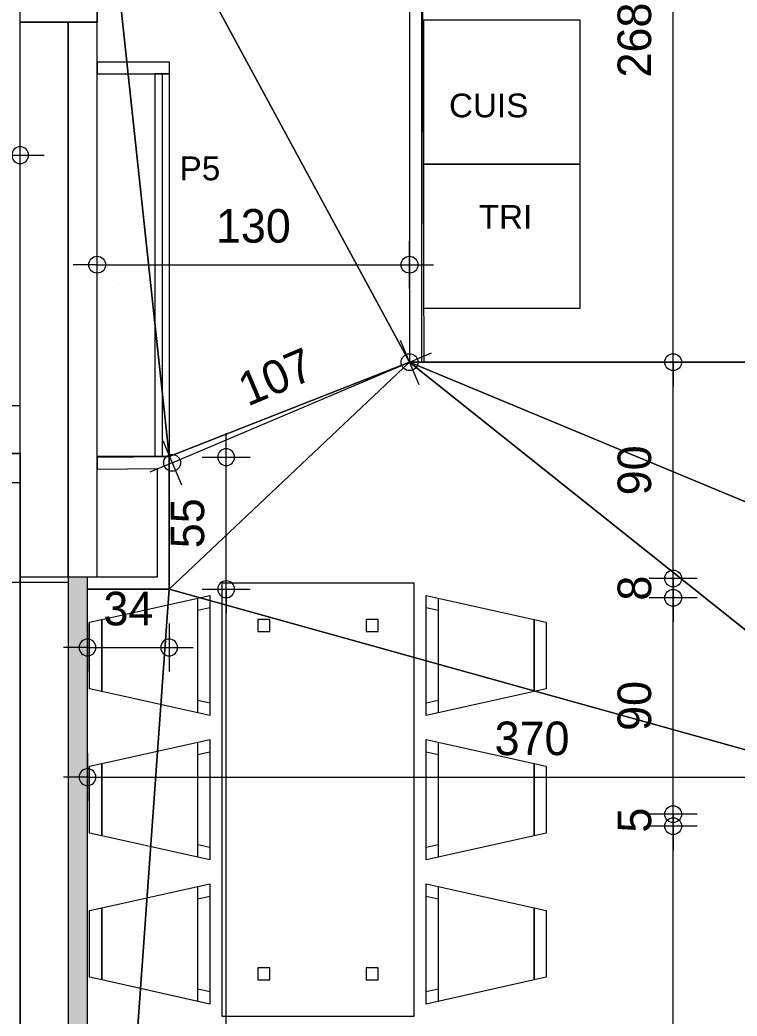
# Model space of a CAD drawing. Header units: metres. Extents: x 1.8 to 67.5, y -52.8 to -10.8.
# Drawn here: x 19.4 to 22.385, y -20.066 to -15.923 of the extents above; entities that cross this region are included whole.
import ezdxf
from ezdxf.enums import TextEntityAlignment as Align
from ezdxf.lldxf.tags import DXFTag

# ---------------------------------------------------------------- set-up
doc = ezdxf.new("R2010")
doc.units = ezdxf.units.M
doc.header["$MEASUREMENT"] = 0
for name, color, linetype in [('Calque commun', 7, 'Continuous'), ('Calque7', 7, 'Continuous'), ('Textes', 7, 'Continuous')]:
    doc.layers.add(name, color=color, linetype=linetype)
doc.styles.add('Arial8', font='arial.ttf', dxfattribs={"height": 0.098961})
doc.styles.add('Century Gothic11', font='GOTHIC.TTF', dxfattribs={"height": 0.139636})
tags = doc.linetypes.add('DOT2', pattern=[0.125, 0, -0.125]).pattern_tags.tags
tags[6:7] = [DXFTag(74, 4), DXFTag(75, 0), DXFTag(340, '0'), DXFTag(46, 1.0), DXFTag(50, 0.0), DXFTag(44, 0.0), DXFTag(45, 0.0)]
tags[4:5] = [DXFTag(74, 4), DXFTag(75, 0), DXFTag(340, '0'), DXFTag(46, 1.0), DXFTag(50, 0.0), DXFTag(44, 0.0), DXFTag(45, 0.0)]
tags = doc.linetypes.add('HIDDEN', pattern=[0.375, 0.25, -0.125]).pattern_tags.tags
tags[6:7] = [DXFTag(74, 4), DXFTag(75, 0), DXFTag(340, '0'), DXFTag(46, 1.0), DXFTag(50, 0.0), DXFTag(44, 0.0), DXFTag(45, 0.0)]
tags[4:5] = [DXFTag(74, 4), DXFTag(75, 0), DXFTag(340, '0'), DXFTag(46, 1.0), DXFTag(50, 0.0), DXFTag(44, 0.0), DXFTag(45, 0.0)]

# ---------------------------------------------------------------- blocks, each defined once
blk = doc.blocks.new('Block52712')
at = {"layer": 'Calque commun', "color": 7, "linetype": 'Continuous', "lineweight": 18}
blk.add_line((18.3815, -17.5266), (19.4015, -17.5266), dxfattribs=at)
at = {"layer": 'Calque commun', "color": 7, "linetype": 'Continuous', "lineweight": 9}
for p, q in [((19.4015, -17.8466), (19.4015, -17.5266)), ((18.3815, -17.7266), (19.4015, -17.7266)), ((18.3815, -17.8466), (19.4015, -17.8466))]:
    blk.add_line(p, q, dxfattribs=at)
blk = doc.blocks.new('Block52730')
at = {"layer": 'Calque commun', "color": 7, "linetype": 'Continuous', "lineweight": 9}
for p, q in [((19.2815, -18.2609), (19.6015, -18.2609)), ((19.4015, -18.2609), (19.4015, -26.3266))]:
    blk.add_line(p, q, dxfattribs=at)
at = {"layer": 'Calque commun', "color": 7, "linetype": 'Continuous', "lineweight": 18}
blk.add_line((19.6015, -18.2609), (19.6015, -26.5266), dxfattribs=at)
blk = doc.blocks.new('new125')
at = {"layer": 'Calque commun', "color": 5, "linetype": 'Continuous', "lineweight": 9}
blk.add_arc((0, 0), 0.5, 0, 359.99941, dxfattribs=at)
blk = doc.blocks.new('new126')
at = {"layer": 'Calque commun', "color": 5, "linetype": 'Continuous', "lineweight": 9}
blk.add_arc((0, 0), 0.5, 0, 359.99941, dxfattribs=at)
blk = doc.blocks.new('DimLine55561')
at = {"layer": 'Calque commun', "color": 5, "linetype": 'Continuous', "lineweight": 9}
for p, q in [((18.3815, -16.5855), (18.3815, -16.3855)), ((19.4015, -16.5855), (19.4015, -16.3855)), ((18.3815, -16.4855), (18.2815, -16.4855)), ((18.3815, -16.4855), (19.4015, -16.4855)), ((19.4015, -16.4855), (19.5015, -16.4855))]:
    blk.add_line(p, q, dxfattribs=at)
at = {"layer": 'Calque commun', "color": 5, "linetype": 'Continuous', "lineweight": 9, "xscale": 0.07000000029802322, "yscale": 0.07000000029802322, "zscale": 0.07000000029802322}
for name, p in [('new125', (18.3815, -16.4855)), ('new126', (19.4015, -16.4855))]:
    blk.add_blockref(name, p, dxfattribs=at)
at = {"layer": 'Calque commun', "color": 5, "linetype": 'Continuous', "lineweight": 9, "style": 'Century Gothic11'}
blk.add_text('102', height=0.13964, dxfattribs=at).set_placement((18.8915, -16.4355), align=Align.BOTTOM_CENTER)
blk = doc.blocks.new('tbl&6c')
at = {"layer": 'Calque commun', "color": 8, "linetype": 'ByBlock', "lineweight": 9}
for p, q in [((0.15, 1.3), (0.1611, 1.35)), ((0.15, 1.3), (0.1611, 1.35)), ((0.1611, 1.35), (0.4389, 1.35)), ((0.1611, 1.35), (0.4389, 1.35)), ((0.1611, 1.35), (0.1611, 1.35)), ((0.1611, 1.35), (0.1611, 1.35)), ((0.4389, 1.35), (0.45, 1.3)), ((0.4389, 1.35), (0.45, 1.3)), ((0.4389, 1.35), (0.4389, 1.35)), ((0.4389, 1.35), (0.4389, 1.35)), ((0.75, 1.3), (0.7611, 1.35)), ((0.75, 1.3), (0.7611, 1.35)), ((0.7611, 1.35), (1.0389, 1.35)), ((0.7611, 1.35), (1.0389, 1.35)), ((0.7611, 1.35), (0.7611, 1.35)), ((0.7611, 1.35), (0.7611, 1.35)), ((1.0389, 1.35), (1.05, 1.3)), ((1.0389, 1.35), (1.05, 1.3)), ((1.0389, 1.35), (1.0389, 1.35)), ((1.0389, 1.35), (1.0389, 1.35)), ((1.35, 1.3), (1.3611, 1.35)), ((1.35, 1.3), (1.3611, 1.35)), ((1.3611, 1.35), (1.6389, 1.35)), ((1.3611, 1.35), (1.6389, 1.35)), ((1.3611, 1.35), (1.3611, 1.35)), ((1.3611, 1.35), (1.3611, 1.35)), ((1.6389, 1.35), (1.65, 1.3)), ((1.6389, 1.35), (1.65, 1.3)), ((1.6389, 1.35), (1.6389, 1.35)), ((1.6389, 1.35), (1.6389, 1.35)), ((0.05, 0.85), (0.15, 1.3)), ((0.05, 0.85), (0.15, 1.3)), ((0.15, 1.3), (0.45, 1.3)), ((0.15, 1.3), (0.45, 1.3)), ((0.15, 1.3), (0.15, 1.3)), ((0.15, 1.3), (0.15, 1.3)), ((0.45, 1.3), (0.15, 1.3)), ((0.45, 1.3), (0.15, 1.3)), ((0.15, 1.3), (0.15, 1.3)), ((0.15, 1.3), (0.15, 1.3)), ((0.45, 1.3), (0.55, 0.85)), ((0.45, 1.3), (0.55, 0.85)), ((0.45, 1.3), (0.45, 1.3)), ((0.45, 1.3), (0.45, 1.3)), ((0.45, 1.3), (0.45, 1.3)), ((0.45, 1.3), (0.45, 1.3)), ((0.65, 0.85), (0.75, 1.3)), ((0.65, 0.85), (0.75, 1.3)), ((0.75, 1.3), (1.05, 1.3)), ((0.75, 1.3), (1.05, 1.3)), ((0.75, 1.3), (0.75, 1.3)), ((0.75, 1.3), (0.75, 1.3)), ((1.05, 1.3), (0.75, 1.3)), ((1.05, 1.3), (0.75, 1.3)), ((0.75, 1.3), (0.75, 1.3)), ((0.75, 1.3), (0.75, 1.3)), ((1.05, 1.3), (1.15, 0.85)), ((1.05, 1.3), (1.15, 0.85)), ((1.05, 1.3), (1.05, 1.3)), ((1.05, 1.3), (1.05, 1.3)), ((1.05, 1.3), (1.05, 1.3)), ((1.05, 1.3), (1.05, 1.3)), ((1.25, 0.85), (1.35, 1.3)), ((1.25, 0.85), (1.35, 1.3)), ((1.35, 1.3), (1.65, 1.3)), ((1.35, 1.3), (1.65, 1.3)), ((1.35, 1.3), (1.35, 1.3)), ((1.35, 1.3), (1.35, 1.3)), ((1.65, 1.3), (1.35, 1.3)), ((1.65, 1.3), (1.35, 1.3)), ((1.35, 1.3), (1.35, 1.3)), ((1.35, 1.3), (1.35, 1.3)), ((1.65, 1.3), (1.75, 0.85)), ((1.65, 1.3), (1.75, 0.85)), ((1.65, 1.3), (1.65, 1.3)), ((1.65, 1.3), (1.65, 1.3)), ((1.65, 1.3), (1.65, 1.3)), ((1.65, 1.3), (1.65, 1.3)), ((0.05, 0.85), (0.0611, 0.9)), ((0.05, 0.85), (0.0611, 0.9)), ((0.0611, 0.9), (0.5389, 0.9)), ((0.0611, 0.9), (0.5389, 0.9)), ((0.0611, 0.9), (0.0611, 0.9)), ((0.0611, 0.9), (0.0611, 0.9)), ((0.1012, 0.85), (0.1123, 0.9)), ((0.1012, 0.85), (0.1123, 0.9)), ((0.1123, 0.9), (0.4877, 0.9)), ((0.1123, 0.9), (0.4877, 0.9)), ((0.1123, 0.9), (0.1123, 0.9)), ((0.1123, 0.9), (0.1123, 0.9)), ((0.4877, 0.9), (0.4988, 0.85)), ((0.4877, 0.9), (0.4988, 0.85)), ((0.4877, 0.9), (0.4877, 0.9)), ((0.4877, 0.9), (0.4877, 0.9)), ((0.5389, 0.9), (0.55, 0.85)), ((0.5389, 0.9), (0.55, 0.85)), ((0.5389, 0.9), (0.5389, 0.9)), ((0.5389, 0.9), (0.5389, 0.9)), ((0.65, 0.85), (0.6611, 0.9)), ((0.65, 0.85), (0.6611, 0.9)), ((0.6611, 0.9), (1.1389, 0.9)), ((0.6611, 0.9), (1.1389, 0.9)), ((0.6611, 0.9), (0.6611, 0.9)), ((0.6611, 0.9), (0.6611, 0.9)), ((0.7012, 0.85), (0.7123, 0.9)), ((0.7012, 0.85), (0.7123, 0.9)), ((0.7123, 0.9), (1.0877, 0.9)), ((0.7123, 0.9), (1.0877, 0.9)), ((0.7123, 0.9), (0.7123, 0.9)), ((0.7123, 0.9), (0.7123, 0.9)), ((1.0877, 0.9), (1.0988, 0.85)), ((1.0877, 0.9), (1.0988, 0.85)), ((1.0877, 0.9), (1.0877, 0.9)), ((1.0877, 0.9), (1.0877, 0.9)), ((1.1389, 0.9), (1.15, 0.85)), ((1.1389, 0.9), (1.15, 0.85)), ((1.1389, 0.9), (1.1389, 0.9)), ((1.1389, 0.9), (1.1389, 0.9)), ((1.25, 0.85), (1.2611, 0.9)), ((1.25, 0.85), (1.2611, 0.9)), ((1.2611, 0.9), (1.7389, 0.9)), ((1.2611, 0.9), (1.7389, 0.9)), ((1.2611, 0.9), (1.2611, 0.9)), ((1.2611, 0.9), (1.2611, 0.9)), ((1.3012, 0.85), (1.3123, 0.9)), ((1.3012, 0.85), (1.3123, 0.9)), ((1.3123, 0.9), (1.6877, 0.9)), ((1.3123, 0.9), (1.6877, 0.9)), ((1.3123, 0.9), (1.3123, 0.9)), ((1.3123, 0.9), (1.3123, 0.9)), ((1.6877, 0.9), (1.6988, 0.85)), ((1.6877, 0.9), (1.6988, 0.85)), ((1.6877, 0.9), (1.6877, 0.9)), ((1.6877, 0.9), (1.6877, 0.9)), ((1.7389, 0.9), (1.75, 0.85)), ((1.7389, 0.9), (1.75, 0.85)), ((1.7389, 0.9), (1.7389, 0.9)), ((1.7389, 0.9), (1.7389, 0.9)), ((0.55, 0.85), (0.05, 0.85)), ((0.55, 0.85), (0.05, 0.85)), ((0.05, 0.85), (0.05, 0.85)), ((0.05, 0.85), (0.05, 0.85)), ((0.55, 0.85), (0.05, 0.85)), ((0.55, 0.85), (0.05, 0.85)), ((0.05, 0.85), (0.05, 0.85)), ((0.05, 0.85), (0.05, 0.85)), ((0.4988, 0.85), (0.1012, 0.85)), ((0.4988, 0.85), (0.1012, 0.85)), ((0.1012, 0.85), (0.1012, 0.85)), ((0.1012, 0.85), (0.1012, 0.85)), ((0.4988, 0.85), (0.4988, 0.85)), ((0.4988, 0.85), (0.4988, 0.85)), ((0.55, 0.85), (0.55, 0.85)), ((0.55, 0.85), (0.55, 0.85)), ((0.55, 0.85), (0.55, 0.85)), ((0.55, 0.85), (0.55, 0.85)), ((1.15, 0.85), (0.65, 0.85)), ((1.15, 0.85), (0.65, 0.85)), ((0.65, 0.85), (0.65, 0.85)), ((0.65, 0.85), (0.65, 0.85)), ((1.15, 0.85), (0.65, 0.85)), ((1.15, 0.85), (0.65, 0.85)), ((0.65, 0.85), (0.65, 0.85)), ((0.65, 0.85), (0.65, 0.85)), ((1.0988, 0.85), (0.7012, 0.85)), ((1.0988, 0.85), (0.7012, 0.85)), ((0.7012, 0.85), (0.7012, 0.85)), ((0.7012, 0.85), (0.7012, 0.85)), ((1.0988, 0.85), (1.0988, 0.85)), ((1.0988, 0.85), (1.0988, 0.85)), ((1.15, 0.85), (1.15, 0.85)), ((1.15, 0.85), (1.15, 0.85)), ((1.15, 0.85), (1.15, 0.85)), ((1.15, 0.85), (1.15, 0.85)), ((1.75, 0.85), (1.25, 0.85)), ((1.75, 0.85), (1.25, 0.85)), ((1.25, 0.85), (1.25, 0.85)), ((1.25, 0.85), (1.25, 0.85)), ((1.75, 0.85), (1.25, 0.85)), ((1.75, 0.85), (1.25, 0.85)), ((1.25, 0.85), (1.25, 0.85)), ((1.25, 0.85), (1.25, 0.85)), ((1.6988, 0.85), (1.3012, 0.85)), ((1.6988, 0.85), (1.3012, 0.85)), ((1.3012, 0.85), (1.3012, 0.85)), ((1.3012, 0.85), (1.3012, 0.85)), ((1.6988, 0.85), (1.6988, 0.85)), ((1.6988, 0.85), (1.6988, 0.85)), ((1.75, 0.85), (1.75, 0.85)), ((1.75, 0.85), (1.75, 0.85)), ((1.75, 0.85), (1.75, 0.85)), ((1.75, 0.85), (1.75, 0.85)), ((1.8, 0.8), (0, 0.8)), ((0, 0.8), (0, 0)), ((1.8, 0.8), (0, 0.8)), ((0, 0.8), (0, 0)), ((0, 0.8), (0, 0.8)), ((0, 0.8), (0, 0.8)), ((1.8, 0), (1.8, 0.8)), ((1.8, 0), (1.8, 0.8)), ((1.8, 0.8), (1.8, 0.8)), ((1.8, 0.8), (1.8, 0.8)), ((0.2, 0.65), (0.15, 0.65)), ((0.15, 0.65), (0.15, 0.6)), ((0.2, 0.65), (0.15, 0.65)), ((0.15, 0.65), (0.15, 0.6)), ((0.15, 0.65), (0.15, 0.65)), ((0.15, 0.65), (0.15, 0.65)), ((0.2, 0.6), (0.2, 0.65)), ((0.2, 0.6), (0.2, 0.65)), ((0.2, 0.65), (0.2, 0.65)), ((0.2, 0.65), (0.2, 0.65)), ((1.65, 0.65), (1.6, 0.65)), ((1.6, 0.65), (1.6, 0.6)), ((1.65, 0.65), (1.6, 0.65)), ((1.6, 0.65), (1.6, 0.6)), ((1.6, 0.65), (1.6, 0.65)), ((1.6, 0.65), (1.6, 0.65)), ((1.65, 0.6), (1.65, 0.65)), ((1.65, 0.6), (1.65, 0.65)), ((1.65, 0.65), (1.65, 0.65)), ((1.65, 0.65), (1.65, 0.65)), ((0.15, 0.6), (0.2, 0.6)), ((0.15, 0.6), (0.2, 0.6)), ((0.15, 0.6), (0.15, 0.6)), ((0.15, 0.6), (0.15, 0.6)), ((0.2, 0.6), (0.2, 0.6)), ((0.2, 0.6), (0.2, 0.6)), ((1.6, 0.6), (1.65, 0.6)), ((1.6, 0.6), (1.65, 0.6)), ((1.6, 0.6), (1.6, 0.6)), ((1.6, 0.6), (1.6, 0.6)), ((1.65, 0.6), (1.65, 0.6)), ((1.65, 0.6), (1.65, 0.6)), ((0.2, 0.2), (0.15, 0.2)), ((0.15, 0.2), (0.15, 0.15)), ((0.2, 0.2), (0.15, 0.2)), ((0.15, 0.2), (0.15, 0.15)), ((0.15, 0.2), (0.15, 0.2)), ((0.15, 0.2), (0.15, 0.2)), ((0.2, 0.15), (0.2, 0.2)), ((0.2, 0.15), (0.2, 0.2)), ((0.2, 0.2), (0.2, 0.2)), ((0.2, 0.2), (0.2, 0.2)), ((1.65, 0.2), (1.6, 0.2)), ((1.6, 0.2), (1.6, 0.15)), ((1.65, 0.2), (1.6, 0.2)), ((1.6, 0.2), (1.6, 0.15)), ((1.6, 0.2), (1.6, 0.2)), ((1.6, 0.2), (1.6, 0.2)), ((1.65, 0.15), (1.65, 0.2)), ((1.65, 0.15), (1.65, 0.2)), ((1.65, 0.2), (1.65, 0.2)), ((1.65, 0.2), (1.65, 0.2)), ((0.15, 0.15), (0.2, 0.15)), ((0.15, 0.15), (0.2, 0.15)), ((0.15, 0.15), (0.15, 0.15)), ((0.15, 0.15), (0.15, 0.15)), ((0.2, 0.15), (0.2, 0.15)), ((0.2, 0.15), (0.2, 0.15)), ((1.6, 0.15), (1.65, 0.15)), ((1.6, 0.15), (1.65, 0.15)), ((1.6, 0.15), (1.6, 0.15)), ((1.6, 0.15), (1.6, 0.15)), ((1.65, 0.15), (1.65, 0.15)), ((1.65, 0.15), (1.65, 0.15)), ((0, 0), (1.8, 0)), ((0, 0), (1.8, 0)), ((0, 0), (0, 0)), ((0, 0), (0, 0)), ((1.8, 0), (1.8, 0)), ((1.8, 0), (1.8, 0)), ((0.15, -0.5), (0.05, -0.05)), ((0.05, -0.05), (0.55, -0.05)), ((0.15, -0.5), (0.05, -0.05)), ((0.05, -0.05), (0.55, -0.05)), ((0.05, -0.05), (0.05, -0.05)), ((0.05, -0.05), (0.05, -0.05)), ((0.0611, -0.1), (0.05, -0.05)), ((0.05, -0.05), (0.55, -0.05)), ((0.0611, -0.1), (0.05, -0.05)), ((0.05, -0.05), (0.55, -0.05)), ((0.05, -0.05), (0.05, -0.05)), ((0.05, -0.05), (0.05, -0.05)), ((0.1123, -0.1), (0.1012, -0.05)), ((0.1012, -0.05), (0.4988, -0.05)), ((0.1123, -0.1), (0.1012, -0.05)), ((0.1012, -0.05), (0.4988, -0.05)), ((0.1012, -0.05), (0.1012, -0.05)), ((0.1012, -0.05), (0.1012, -0.05)), ((0.55, -0.05), (0.45, -0.5)), ((0.55, -0.05), (0.45, -0.5)), ((0.4988, -0.05), (0.4877, -0.1)), ((0.4988, -0.05), (0.4877, -0.1)), ((0.4988, -0.05), (0.4988, -0.05)), ((0.4988, -0.05), (0.4988, -0.05)), ((0.55, -0.05), (0.5389, -0.1)), ((0.55, -0.05), (0.5389, -0.1)), ((0.55, -0.05), (0.55, -0.05)), ((0.55, -0.05), (0.55, -0.05)), ((0.55, -0.05), (0.55, -0.05)), ((0.55, -0.05), (0.55, -0.05)), ((0.75, -0.5), (0.65, -0.05)), ((0.65, -0.05), (1.15, -0.05)), ((0.75, -0.5), (0.65, -0.05)), ((0.65, -0.05), (1.15, -0.05)), ((0.65, -0.05), (0.65, -0.05)), ((0.65, -0.05), (0.65, -0.05)), ((0.6611, -0.1), (0.65, -0.05)), ((0.65, -0.05), (1.15, -0.05)), ((0.6611, -0.1), (0.65, -0.05)), ((0.65, -0.05), (1.15, -0.05)), ((0.65, -0.05), (0.65, -0.05)), ((0.65, -0.05), (0.65, -0.05)), ((0.7123, -0.1), (0.7012, -0.05)), ((0.7012, -0.05), (1.0988, -0.05)), ((0.7123, -0.1), (0.7012, -0.05)), ((0.7012, -0.05), (1.0988, -0.05)), ((0.7012, -0.05), (0.7012, -0.05)), ((0.7012, -0.05), (0.7012, -0.05)), ((1.15, -0.05), (1.05, -0.5)), ((1.15, -0.05), (1.05, -0.5)), ((1.0988, -0.05), (1.0877, -0.1)), ((1.0988, -0.05), (1.0877, -0.1)), ((1.0988, -0.05), (1.0988, -0.05)), ((1.0988, -0.05), (1.0988, -0.05)), ((1.15, -0.05), (1.1389, -0.1)), ((1.15, -0.05), (1.1389, -0.1)), ((1.15, -0.05), (1.15, -0.05)), ((1.15, -0.05), (1.15, -0.05)), ((1.15, -0.05), (1.15, -0.05)), ((1.15, -0.05), (1.15, -0.05)), ((1.35, -0.5), (1.25, -0.05)), ((1.25, -0.05), (1.75, -0.05)), ((1.35, -0.5), (1.25, -0.05)), ((1.25, -0.05), (1.75, -0.05)), ((1.25, -0.05), (1.25, -0.05)), ((1.25, -0.05), (1.25, -0.05)), ((1.2611, -0.1), (1.25, -0.05)), ((1.25, -0.05), (1.75, -0.05)), ((1.2611, -0.1), (1.25, -0.05)), ((1.25, -0.05), (1.75, -0.05)), ((1.25, -0.05), (1.25, -0.05)), ((1.25, -0.05), (1.25, -0.05)), ((1.3123, -0.1), (1.3012, -0.05)), ((1.3012, -0.05), (1.6988, -0.05)), ((1.3123, -0.1), (1.3012, -0.05)), ((1.3012, -0.05), (1.6988, -0.05)), ((1.3012, -0.05), (1.3012, -0.05)), ((1.3012, -0.05), (1.3012, -0.05)), ((1.75, -0.05), (1.65, -0.5)), ((1.75, -0.05), (1.65, -0.5)), ((1.6988, -0.05), (1.6877, -0.1)), ((1.6988, -0.05), (1.6877, -0.1)), ((1.6988, -0.05), (1.6988, -0.05)), ((1.6988, -0.05), (1.6988, -0.05)), ((1.75, -0.05), (1.7389, -0.1)), ((1.75, -0.05), (1.7389, -0.1)), ((1.75, -0.05), (1.75, -0.05)), ((1.75, -0.05), (1.75, -0.05)), ((1.75, -0.05), (1.75, -0.05)), ((1.75, -0.05), (1.75, -0.05)), ((0.5389, -0.1), (0.0611, -0.1)), ((0.5389, -0.1), (0.0611, -0.1)), ((0.0611, -0.1), (0.0611, -0.1)), ((0.0611, -0.1), (0.0611, -0.1)), ((0.4877, -0.1), (0.1123, -0.1)), ((0.4877, -0.1), (0.1123, -0.1)), ((0.1123, -0.1), (0.1123, -0.1)), ((0.1123, -0.1), (0.1123, -0.1)), ((0.4877, -0.1), (0.4877, -0.1)), ((0.4877, -0.1), (0.4877, -0.1)), ((0.5389, -0.1), (0.5389, -0.1)), ((0.5389, -0.1), (0.5389, -0.1)), ((1.1389, -0.1), (0.6611, -0.1)), ((1.1389, -0.1), (0.6611, -0.1)), ((0.6611, -0.1), (0.6611, -0.1)), ((0.6611, -0.1), (0.6611, -0.1)), ((1.0877, -0.1), (0.7123, -0.1)), ((1.0877, -0.1), (0.7123, -0.1)), ((0.7123, -0.1), (0.7123, -0.1)), ((0.7123, -0.1), (0.7123, -0.1)), ((1.0877, -0.1), (1.0877, -0.1)), ((1.0877, -0.1), (1.0877, -0.1)), ((1.1389, -0.1), (1.1389, -0.1)), ((1.1389, -0.1), (1.1389, -0.1)), ((1.7389, -0.1), (1.2611, -0.1)), ((1.7389, -0.1), (1.2611, -0.1)), ((1.2611, -0.1), (1.2611, -0.1)), ((1.2611, -0.1), (1.2611, -0.1)), ((1.6877, -0.1), (1.3123, -0.1)), ((1.6877, -0.1), (1.3123, -0.1)), ((1.3123, -0.1), (1.3123, -0.1)), ((1.3123, -0.1), (1.3123, -0.1)), ((1.6877, -0.1), (1.6877, -0.1)), ((1.6877, -0.1), (1.6877, -0.1)), ((1.7389, -0.1), (1.7389, -0.1)), ((1.7389, -0.1), (1.7389, -0.1)), ((0.45, -0.5), (0.15, -0.5)), ((0.45, -0.5), (0.15, -0.5)), ((0.15, -0.5), (0.15, -0.5)), ((0.15, -0.5), (0.15, -0.5)), ((0.1611, -0.55), (0.15, -0.5)), ((0.15, -0.5), (0.45, -0.5)), ((0.1611, -0.55), (0.15, -0.5)), ((0.15, -0.5), (0.45, -0.5)), ((0.15, -0.5), (0.15, -0.5)), ((0.15, -0.5), (0.15, -0.5)), ((0.45, -0.5), (0.4389, -0.55)), ((0.45, -0.5), (0.4389, -0.55)), ((0.45, -0.5), (0.45, -0.5)), ((0.45, -0.5), (0.45, -0.5)), ((0.45, -0.5), (0.45, -0.5)), ((0.45, -0.5), (0.45, -0.5)), ((1.05, -0.5), (0.75, -0.5)), ((1.05, -0.5), (0.75, -0.5)), ((0.75, -0.5), (0.75, -0.5)), ((0.75, -0.5), (0.75, -0.5)), ((0.7611, -0.55), (0.75, -0.5)), ((0.75, -0.5), (1.05, -0.5)), ((0.7611, -0.55), (0.75, -0.5)), ((0.75, -0.5), (1.05, -0.5)), ((0.75, -0.5), (0.75, -0.5)), ((0.75, -0.5), (0.75, -0.5)), ((1.05, -0.5), (1.0389, -0.55)), ((1.05, -0.5), (1.0389, -0.55)), ((1.05, -0.5), (1.05, -0.5)), ((1.05, -0.5), (1.05, -0.5)), ((1.05, -0.5), (1.05, -0.5)), ((1.05, -0.5), (1.05, -0.5)), ((1.65, -0.5), (1.35, -0.5)), ((1.65, -0.5), (1.35, -0.5)), ((1.35, -0.5), (1.35, -0.5)), ((1.35, -0.5), (1.35, -0.5)), ((1.3611, -0.55), (1.35, -0.5)), ((1.35, -0.5), (1.65, -0.5)), ((1.3611, -0.55), (1.35, -0.5)), ((1.35, -0.5), (1.65, -0.5)), ((1.35, -0.5), (1.35, -0.5)), ((1.35, -0.5), (1.35, -0.5)), ((1.65, -0.5), (1.6389, -0.55)), ((1.65, -0.5), (1.6389, -0.55)), ((1.65, -0.5), (1.65, -0.5)), ((1.65, -0.5), (1.65, -0.5)), ((1.65, -0.5), (1.65, -0.5)), ((1.65, -0.5), (1.65, -0.5)), ((0.4389, -0.55), (0.1611, -0.55)), ((0.4389, -0.55), (0.1611, -0.55)), ((0.1611, -0.55), (0.1611, -0.55)), ((0.1611, -0.55), (0.1611, -0.55)), ((0.4389, -0.55), (0.4389, -0.55)), ((0.4389, -0.55), (0.4389, -0.55)), ((1.0389, -0.55), (0.7611, -0.55)), ((1.0389, -0.55), (0.7611, -0.55)), ((0.7611, -0.55), (0.7611, -0.55)), ((0.7611, -0.55), (0.7611, -0.55)), ((1.0389, -0.55), (1.0389, -0.55)), ((1.0389, -0.55), (1.0389, -0.55)), ((1.6389, -0.55), (1.3611, -0.55)), ((1.6389, -0.55), (1.3611, -0.55)), ((1.3611, -0.55), (1.3611, -0.55)), ((1.3611, -0.55), (1.3611, -0.55)), ((1.6389, -0.55), (1.6389, -0.55)), ((1.6389, -0.55), (1.6389, -0.55))]:
    blk.add_line(p, q, dxfattribs=at)
blk = doc.blocks.new('XMODULE1PGNONPMR11')
at = {"layer": 'Calque commun', "color": 5, "linetype": 'Continuous', "lineweight": 9}
blk.add_arc((0, 0), 0.5, 0, 359.99941, dxfattribs=at)
blk = doc.blocks.new('DimLine53388')
at = {"layer": 'Calque commun', "color": 5, "linetype": 'Continuous', "lineweight": 9}
for p, q in [((6.8815, -20.2977), (6.8815, -20.4977)), ((6.8815, -20.3977), (6.7815, -20.3977)), ((6.8815, -20.3977), (10.5816, -20.3977))]:
    blk.add_line(p, q, dxfattribs=at)
at = {"layer": 'Calque commun', "color": 5, "linetype": 'Continuous', "lineweight": 9, "xscale": 0.07000000029802322, "yscale": 0.07000000029802322, "zscale": 0.07000000029802322}
blk.add_blockref('XMODULE1PGNONPMR11', (6.8815, -20.3977), dxfattribs=at)
at = {"layer": 'Calque commun', "color": 5, "linetype": 'Continuous', "lineweight": 9, "style": 'Century Gothic11'}
blk.add_text('370', height=0.13964, dxfattribs=at).set_placement((8.7315, -20.3477), align=Align.BOTTOM_CENTER)
blk = doc.blocks.new('XMODULE1PGNONPMR13')
at = {"layer": 'Calque commun', "color": 5, "linetype": 'Continuous', "lineweight": 9}
blk.add_arc((0, 0), 0.5, 0, 359.99941, dxfattribs=at)
blk = doc.blocks.new('XMODULE1PGNONPMR14')
at = {"layer": 'Calque commun', "color": 5, "linetype": 'Continuous', "lineweight": 9}
blk.add_arc((0, 0), 0.5, 0, 359.99941, dxfattribs=at)
blk = doc.blocks.new('DimLine53396')
at = {"layer": 'Calque commun', "color": 5, "linetype": 'Continuous', "lineweight": 9}
for p, q in [((9.3189, -20.6013), (9.3189, -20.5013)), ((9.4189, -20.6013), (9.2189, -20.6013)), ((9.3189, -24.3512), (9.3189, -20.6013)), ((9.2189, -24.3512), (9.4189, -24.3512)), ((9.3189, -24.3512), (9.3189, -24.4512))]:
    blk.add_line(p, q, dxfattribs=at)
at = {"layer": 'Calque commun', "color": 5, "linetype": 'Continuous', "lineweight": 9, "extrusion": (0, 0, -1), "xscale": 0.07000000029802322, "yscale": 0.07000000029802322, "zscale": 0.07000000029802322, "rotation": 90}
for name, p in [('XMODULE1PGNONPMR14', (-9.3189, -20.6013)), ('XMODULE1PGNONPMR13', (-9.3189, -24.3512))]:
    blk.add_blockref(name, p, dxfattribs=at)
at = {"layer": 'Calque commun', "color": 5, "linetype": 'Continuous', "lineweight": 9, "style": 'Century Gothic11'}
blk.add_text('375', height=0.13964, rotation=90.0001, dxfattribs=at).set_placement((9.2689, -22.4762), align=Align.BOTTOM_CENTER)
blk = doc.blocks.new('XMODULE1PGNONPMR15')
at = {"layer": 'Calque commun', "color": 5, "linetype": 'Continuous', "lineweight": 9}
blk.add_arc((0, 0), 0.5, 0, 359.99941, dxfattribs=at)
blk = doc.blocks.new('XMODULE1PGNONPMR16')
at = {"layer": 'Calque commun', "color": 5, "linetype": 'Continuous', "lineweight": 9}
blk.add_arc((0, 0), 0.5, 0, 359.99941, dxfattribs=at)
blk = doc.blocks.new('DimLine53404')
at = {"layer": 'Calque commun', "color": 5, "linetype": 'Continuous', "lineweight": 9}
for p, q in [((9.3189, -20.5513), (9.3189, -20.4513)), ((9.4189, -20.5513), (9.2189, -20.5513)), ((9.3189, -20.6013), (9.3189, -20.5513)), ((9.4189, -20.6013), (9.2189, -20.6013)), ((9.3189, -20.6013), (9.3189, -20.7013))]:
    blk.add_line(p, q, dxfattribs=at)
at = {"layer": 'Calque commun', "color": 5, "linetype": 'Continuous', "lineweight": 9, "extrusion": (0, 0, -1), "xscale": 0.07000000029802322, "yscale": 0.07000000029802322, "zscale": 0.07000000029802322, "rotation": 90}
for name, p in [('XMODULE1PGNONPMR16', (-9.3189, -20.5513)), ('XMODULE1PGNONPMR15', (-9.3189, -20.6013))]:
    blk.add_blockref(name, p, dxfattribs=at)
at = {"layer": 'Calque commun', "color": 5, "linetype": 'Continuous', "lineweight": 9, "style": 'Century Gothic11'}
blk.add_text('5', height=0.1396, rotation=90, dxfattribs=at).set_placement((9.2689, -20.5763), align=Align.BOTTOM_CENTER)
blk = doc.blocks.new('XMODULE1PGNONPMR17')
at = {"layer": 'Calque commun', "color": 5, "linetype": 'Continuous', "lineweight": 9}
blk.add_arc((0, 0), 0.5, 0, 359.99941, dxfattribs=at)
blk = doc.blocks.new('XMODULE1PGNONPMR18')
at = {"layer": 'Calque commun', "color": 5, "linetype": 'Continuous', "lineweight": 9}
blk.add_arc((0, 0), 0.5, 0, 359.99941, dxfattribs=at)
blk = doc.blocks.new('DimLine53412')
at = {"layer": 'Calque commun', "color": 5, "linetype": 'Continuous', "lineweight": 9}
for p, q in [((9.3189, -19.6512), (9.3189, -19.5512)), ((9.4189, -19.6512), (9.2189, -19.6512)), ((9.3189, -20.5513), (9.3189, -19.6512)), ((9.4189, -20.5513), (9.2189, -20.5513)), ((9.3189, -20.5513), (9.3189, -20.6513))]:
    blk.add_line(p, q, dxfattribs=at)
at = {"layer": 'Calque commun', "color": 5, "linetype": 'Continuous', "lineweight": 9, "extrusion": (0, 0, -1), "xscale": 0.07000000029802322, "yscale": 0.07000000029802322, "zscale": 0.07000000029802322, "rotation": 90}
for name, p in [('XMODULE1PGNONPMR18', (-9.3189, -19.6512)), ('XMODULE1PGNONPMR17', (-9.3189, -20.5513))]:
    blk.add_blockref(name, p, dxfattribs=at)
at = {"layer": 'Calque commun', "color": 5, "linetype": 'Continuous', "lineweight": 9, "style": 'Century Gothic11'}
blk.add_text('90', height=0.13964, rotation=90, dxfattribs=at).set_placement((9.2689, -20.1012), align=Align.BOTTOM_CENTER)
blk = doc.blocks.new('XMODULE1PGNONPMR19')
at = {"layer": 'Calque commun', "color": 5, "linetype": 'Continuous', "lineweight": 9}
blk.add_arc((0, 0), 0.5, 0, 359.99941, dxfattribs=at)
blk = doc.blocks.new('XMODULE1PGNONPMR20')
at = {"layer": 'Calque commun', "color": 5, "linetype": 'Continuous', "lineweight": 9}
blk.add_arc((0, 0), 0.5, 0, 359.99941, dxfattribs=at)
blk = doc.blocks.new('DimLine53420')
at = {"layer": 'Calque commun', "color": 5, "linetype": 'Continuous', "lineweight": 9}
for p, q in [((9.3189, -19.5712), (9.3189, -19.4712)), ((9.4189, -19.5712), (9.2189, -19.5712)), ((9.3189, -19.6512), (9.3189, -19.5712)), ((9.4189, -19.6512), (9.2189, -19.6512)), ((9.3189, -19.6512), (9.3189, -19.7512))]:
    blk.add_line(p, q, dxfattribs=at)
at = {"layer": 'Calque commun', "color": 5, "linetype": 'Continuous', "lineweight": 9, "extrusion": (0, 0, -1), "xscale": 0.07000000029802322, "yscale": 0.07000000029802322, "zscale": 0.07000000029802322, "rotation": 90}
for name, p in [('XMODULE1PGNONPMR20', (-9.3189, -19.5712)), ('XMODULE1PGNONPMR19', (-9.3189, -19.6512))]:
    blk.add_blockref(name, p, dxfattribs=at)
at = {"layer": 'Calque commun', "color": 5, "linetype": 'Continuous', "lineweight": 9, "style": 'Century Gothic11'}
blk.add_text('8', height=0.1396, rotation=89.998, dxfattribs=at).set_placement((9.2689, -19.6112), align=Align.BOTTOM_CENTER)
blk = doc.blocks.new('XMODULE1PGNONPMR21')
at = {"layer": 'Calque commun', "color": 5, "linetype": 'Continuous', "lineweight": 9}
blk.add_arc((0, 0), 0.5, 0, 359.99941, dxfattribs=at)
blk = doc.blocks.new('XMODULE1PGNONPMR22')
at = {"layer": 'Calque commun', "color": 5, "linetype": 'Continuous', "lineweight": 9}
blk.add_arc((0, 0), 0.5, 0, 359.99941, dxfattribs=at)
blk = doc.blocks.new('DimLine53428')
at = {"layer": 'Calque commun', "color": 5, "linetype": 'Continuous', "lineweight": 9}
for p, q in [((9.3189, -18.6712), (9.3189, -18.5712)), ((9.4189, -18.6712), (9.2189, -18.6712)), ((9.3189, -19.5712), (9.3189, -18.6712)), ((9.4189, -19.5712), (9.2189, -19.5712)), ((9.3189, -19.5712), (9.3189, -19.6712))]:
    blk.add_line(p, q, dxfattribs=at)
at = {"layer": 'Calque commun', "color": 5, "linetype": 'Continuous', "lineweight": 9, "extrusion": (0, 0, -1), "xscale": 0.07000000029802322, "yscale": 0.07000000029802322, "zscale": 0.07000000029802322, "rotation": 90}
for name, p in [('XMODULE1PGNONPMR22', (-9.3189, -18.6712)), ('XMODULE1PGNONPMR21', (-9.3189, -19.5712))]:
    blk.add_blockref(name, p, dxfattribs=at)
at = {"layer": 'Calque commun', "color": 5, "linetype": 'Continuous', "lineweight": 9, "style": 'Century Gothic11'}
blk.add_text('90', height=0.13964, rotation=90, dxfattribs=at).set_placement((9.2689, -19.1212), align=Align.BOTTOM_CENTER)
blk = doc.blocks.new('XMODULE1PGNONPMR23')
at = {"layer": 'Calque commun', "color": 5, "linetype": 'Continuous', "lineweight": 9}
blk.add_arc((0, 0), 0.5, 0, 359.99941, dxfattribs=at)
blk = doc.blocks.new('XMODULE1PGNONPMR24')
at = {"layer": 'Calque commun', "color": 5, "linetype": 'Continuous', "lineweight": 9}
blk.add_arc((0, 0), 0.5, 0, 359.99941, dxfattribs=at)
blk = doc.blocks.new('DimLine53444')
at = {"layer": 'Calque commun', "color": 5, "linetype": 'Continuous', "lineweight": 9}
for p, q in [((9.3189, -15.9912), (9.3189, -15.8912)), ((9.2189, -15.9912), (9.4189, -15.9912)), ((9.3189, -18.6713), (9.3189, -15.9912)), ((9.4189, -18.6713), (9.2189, -18.6713)), ((9.3189, -18.6713), (9.3189, -18.7713))]:
    blk.add_line(p, q, dxfattribs=at)
at = {"layer": 'Calque commun', "color": 5, "linetype": 'Continuous', "lineweight": 9, "extrusion": (0, 0, -1), "xscale": 0.07000000029802322, "yscale": 0.07000000029802322, "zscale": 0.07000000029802322, "rotation": 90}
for name, p in [('XMODULE1PGNONPMR24', (-9.3189, -15.9912)), ('XMODULE1PGNONPMR23', (-9.3189, -18.6713))]:
    blk.add_blockref(name, p, dxfattribs=at)
at = {"layer": 'Calque commun', "color": 5, "linetype": 'Continuous', "lineweight": 9, "style": 'Century Gothic11'}
blk.add_text('268', height=0.13964, rotation=90, dxfattribs=at).set_placement((9.2689, -17.3312), align=Align.BOTTOM_CENTER)
blk = doc.blocks.new('XMODULE1PGNONPMR35')
at = {"layer": 'Calque commun', "color": 5, "linetype": 'Continuous', "lineweight": 9}
blk.add_arc((0, 0), 0.5, 0, 359.99941, dxfattribs=at)
blk = doc.blocks.new('XMODULE1PGNONPMR36')
at = {"layer": 'Calque commun', "color": 5, "linetype": 'Continuous', "lineweight": 9}
blk.add_arc((0, 0), 0.5, 0, 359.99941, dxfattribs=at)
blk = doc.blocks.new('DimLine53508')
at = {"layer": 'Calque commun', "color": 5, "linetype": 'Continuous', "lineweight": 9}
for p, q in [((6.9216, -18.3659), (6.9216, -18.1659)), ((8.2216, -18.3659), (8.2216, -18.1659)), ((6.9216, -18.2659), (6.8216, -18.2659)), ((6.9216, -18.2659), (8.2216, -18.2659)), ((8.2216, -18.2659), (8.3216, -18.2659))]:
    blk.add_line(p, q, dxfattribs=at)
at = {"layer": 'Calque commun', "color": 5, "linetype": 'Continuous', "lineweight": 9, "extrusion": (0, 0, -1), "xscale": 0.07000000029802322, "yscale": 0.07000000029802322, "zscale": 0.07000000029802322}
for name, p in [('XMODULE1PGNONPMR35', (-6.9216, -18.2659)), ('XMODULE1PGNONPMR36', (-8.2216, -18.2659))]:
    blk.add_blockref(name, p, dxfattribs=at)
at = {"layer": 'Calque commun', "color": 5, "linetype": 'Continuous', "lineweight": 9, "style": 'Century Gothic11'}
blk.add_text('130', height=0.13964, dxfattribs=at).set_placement((7.5716, -18.2159), align=Align.BOTTOM_CENTER)
blk = doc.blocks.new('XMODULE1PGNONPMR39')
at = {"layer": 'Calque commun', "color": 5, "linetype": 'Continuous', "lineweight": 9}
blk.add_arc((0, 0), 0.5, 0, 359.99941, dxfattribs=at)
blk = doc.blocks.new('XMODULE1PGNONPMR40')
at = {"layer": 'Calque commun', "color": 5, "linetype": 'Continuous', "lineweight": 9}
blk.add_arc((0, 0), 0.5, 0, 359.99941, dxfattribs=at)
blk = doc.blocks.new('DimLine55624')
at = {"layer": 'Calque commun', "color": 5, "linetype": 'Continuous', "lineweight": 9}
for p, q in [((8.1826, -18.5794), (8.2605, -18.7635)), ((8.2216, -18.6714), (8.3136, -18.6325)), ((7.2334, -19.0898), (8.2216, -18.6714)), ((7.1944, -18.9977), (7.2724, -19.1819)), ((7.2334, -19.0898), (7.1413, -19.1288))]:
    blk.add_line(p, q, dxfattribs=at)
at = {"layer": 'Calque commun', "color": 5, "linetype": 'Continuous', "lineweight": 9, "extrusion": (0, 0, -1), "xscale": 0.06999999668182097, "yscale": 0.06999999668182097, "zscale": 0.07000000029802322, "rotation": -22.9480568787879}
for name, p in [('XMODULE1PGNONPMR40', (-8.2216, -18.6714)), ('XMODULE1PGNONPMR39', (-7.2334, -19.0898))]:
    blk.add_blockref(name, p, dxfattribs=at)
at = {"layer": 'Calque commun', "color": 5, "linetype": 'Continuous', "lineweight": 9, "style": 'Century Gothic11'}
blk.add_text('107', height=0.13964, rotation=22.948, dxfattribs=at).set_placement((7.708, -18.8346), align=Align.BOTTOM_CENTER)
blk = doc.blocks.new('XMODULE1PGNONPMR41')
at = {"layer": 'Calque commun', "color": 5, "linetype": 'Continuous', "lineweight": 9}
blk.add_arc((0, 0), 0.5, 0, 359.99941, dxfattribs=at)
blk = doc.blocks.new('XMODULE1PGNONPMR42')
at = {"layer": 'Calque commun', "color": 5, "linetype": 'Continuous', "lineweight": 9}
blk.add_arc((0, 0), 0.5, 0, 359.99941, dxfattribs=at)
blk = doc.blocks.new('DimLine55705')
at = {"layer": 'Calque commun', "color": 5, "linetype": 'Continuous', "lineweight": 9}
for p, q in [((6.8815, -19.7579), (6.8815, -19.9579)), ((7.2215, -19.7579), (7.2215, -19.9579)), ((6.8815, -19.8579), (6.7815, -19.8579)), ((6.8815, -19.8579), (7.2215, -19.8579)), ((7.2215, -19.8579), (7.3215, -19.8579))]:
    blk.add_line(p, q, dxfattribs=at)
at = {"layer": 'Calque commun', "color": 5, "linetype": 'Continuous', "lineweight": 9, "xscale": 0.07000000029802322, "yscale": 0.07000000029802322, "zscale": 0.07000000029802322}
for name, p in [('XMODULE1PGNONPMR41', (6.8815, -19.8579)), ('XMODULE1PGNONPMR42', (7.2215, -19.8579))]:
    blk.add_blockref(name, p, dxfattribs=at)
at = {"layer": 'Calque commun', "color": 5, "linetype": 'Continuous', "lineweight": 9, "style": 'Century Gothic11'}
blk.add_text('34', height=0.13964, dxfattribs=at).set_placement((7.0515, -19.8079), align=Align.BOTTOM_CENTER)
blk = doc.blocks.new('XMODULE1PGNONPMR43')
at = {"layer": 'Calque commun', "color": 5, "linetype": 'Continuous', "lineweight": 9}
blk.add_arc((0, 0), 0.5, 0, 359.99941, dxfattribs=at)
blk = doc.blocks.new('XMODULE1PGNONPMR44')
at = {"layer": 'Calque commun', "color": 5, "linetype": 'Continuous', "lineweight": 9}
blk.add_arc((0, 0), 0.5, 0, 359.99941, dxfattribs=at)
blk = doc.blocks.new('DimLine55729')
at = {"layer": 'Calque commun', "color": 5, "linetype": 'Continuous', "lineweight": 9}
for p, q in [((7.4587, -19.6158), (7.4587, -19.5158)), ((7.3587, -19.6158), (7.5587, -19.6158)), ((7.4587, -24.3512), (7.4587, -19.6158)), ((7.3587, -24.3512), (7.5587, -24.3512)), ((7.4587, -24.3512), (7.4587, -24.4512))]:
    blk.add_line(p, q, dxfattribs=at)
at = {"layer": 'Calque commun', "color": 5, "linetype": 'Continuous', "lineweight": 9, "xscale": 0.07000000029802322, "yscale": 0.07000000029802322, "zscale": 0.07000000029802322, "rotation": 90}
for name, p in [('XMODULE1PGNONPMR44', (7.4587, -19.6158)), ('XMODULE1PGNONPMR43', (7.4587, -24.3512))]:
    blk.add_blockref(name, p, dxfattribs=at)
at = {"layer": 'Calque commun', "color": 5, "linetype": 'Continuous', "lineweight": 9, "style": 'Century Gothic11'}
blk.add_text('474', height=0.13964, rotation=90, dxfattribs=at).set_placement((7.4087, -21.9835), align=Align.BOTTOM_CENTER)
blk = doc.blocks.new('XMODULE1PGNONPMR45')
at = {"layer": 'Calque commun', "color": 5, "linetype": 'Continuous', "lineweight": 9}
blk.add_arc((0, 0), 0.5, 0, 359.99941, dxfattribs=at)
blk = doc.blocks.new('XMODULE1PGNONPMR46')
at = {"layer": 'Calque commun', "color": 5, "linetype": 'Continuous', "lineweight": 9}
blk.add_arc((0, 0), 0.5, 0, 359.99941, dxfattribs=at)
blk = doc.blocks.new('DimLine55737')
at = {"layer": 'Calque commun', "color": 5, "linetype": 'Continuous', "lineweight": 9}
for p, q in [((7.4587, -19.0666), (7.4587, -18.9666)), ((7.3587, -19.0666), (7.5587, -19.0666)), ((7.4587, -19.6158), (7.4587, -19.0666)), ((7.3587, -19.6158), (7.5587, -19.6158)), ((7.4587, -19.6158), (7.4587, -19.7158))]:
    blk.add_line(p, q, dxfattribs=at)
at = {"layer": 'Calque commun', "color": 5, "linetype": 'Continuous', "lineweight": 9, "xscale": 0.07000000029802322, "yscale": 0.07000000029802322, "zscale": 0.07000000029802322, "rotation": 90}
for name, p in [('XMODULE1PGNONPMR46', (7.4587, -19.0666)), ('XMODULE1PGNONPMR45', (7.4587, -19.6158))]:
    blk.add_blockref(name, p, dxfattribs=at)
at = {"layer": 'Calque commun', "color": 5, "linetype": 'Continuous', "lineweight": 9, "style": 'Century Gothic11'}
blk.add_text('55', height=0.13964, rotation=89.9992, dxfattribs=at).set_placement((7.4087, -19.3412), align=Align.BOTTOM_CENTER)
blk = doc.blocks.new('60x65')
at = {"layer": 'Calque commun', "color": 7, "linetype": 'HIDDEN', "lineweight": 9}
mesh = blk.add_polyface(dxfattribs=at)
corners = [(0, 0.6), (0.65, 0.6), (0.65, 0), (0, 0)]
mesh.append_faces([[corners[k] for k in face] for face in [(0, 1, 2, 3)]], dxfattribs={"color": 7})
blk = doc.blocks.new('XMODULE1PGNONPMR75')
at = {"layer": 'Calque commun', "color": 15, "linetype": 'Continuous', "lineweight": 18}
for p, q in [((8.2216, -15.9914), (8.2215, -18.6712)), ((8.2716, -15.9914), (8.2715, -18.6712)), ((6.9216, -17.4213), (7.2216, -17.4213)), ((6.9216, -17.4213), (6.9216, -17.4713)), ((7.2216, -17.4213), (7.2216, -17.4713)), ((6.9216, -17.4713), (7.2216, -17.4713)), ((8.2215, -18.6712), (8.2715, -18.6712)), ((6.9216, -19.066), (7.2216, -19.0635)), ((6.9216, -19.066), (6.922, -19.116)), ((7.2216, -19.0635), (7.2216, -19.6158)), ((6.922, -19.116), (7.1716, -19.1139)), ((7.1716, -19.1139), (7.1716, -19.5658)), ((7.1716, -19.5658), (6.8815, -19.5658)), ((6.8815, -19.6158), (6.8815, -19.5658)), ((7.2216, -19.6158), (6.8815, -19.6158))]:
    blk.add_line(p, q, dxfattribs=at)
at = {"layer": 'Calque commun', "color": 7, "linetype": 'Continuous', "lineweight": 9}
for p, q in [((7.1616, -17.4713), (7.1616, -19.063)), ((7.2216, -17.4713), (7.1616, -17.4713)), ((7.1916, -17.4713), (7.1916, -19.063)), ((7.2216, -17.4713), (7.2216, -19.063)), ((7.2216, -19.063), (7.1616, -19.063))]:
    blk.add_line(p, q, dxfattribs=at)
at = {"layer": 'Calque commun', "color": 7, "linetype": 'HIDDEN', "lineweight": 9}
for p, q in [((10.8215, -18.6712), (8.2216, -18.6712)), ((8.2816, -18.6712), (10.8215, -18.6712))]:
    blk.add_line(p, q, dxfattribs=at)
at = {"layer": 'Calque commun', "color": 91, "linetype": 'Continuous', "lineweight": 9}
blk.add_trace([(6.8015, -24.3512), (6.8015, -19.5658), (6.8815, -24.3512), (6.8815, -19.5658)], dxfattribs=at)
at = {"layer": 'Calque commun', "color": 5, "linetype": 'Continuous', "lineweight": 9}
for name in ['DimLine53444', 'DimLine53508', 'DimLine55624', 'DimLine53428', 'DimLine55737', 'DimLine53420', 'DimLine55729', 'DimLine53412', 'DimLine55705', 'DimLine53388', 'DimLine53404', 'DimLine53396']:
    blk.add_blockref(name, (0, 0), dxfattribs=at)
at = {"layer": 'Calque commun', "color": 0, "linetype": 'ByBlock', "lineweight": -2}
for p in [(8.2807, -17.8475), (8.2807, -18.4475)]:
    blk.add_blockref('60x65', p, dxfattribs=at)
at = {"layer": 'Calque commun', "color": 0, "linetype": 'DOT2', "lineweight": -2, "rotation": 89.99999999999999}
blk.add_blockref('tbl&6c', (8.2404, -21.3911), dxfattribs=at)
at = {"layer": 'Textes', "color": 5, "linetype": 'ByBlock', "lineweight": -2, "style": 'Arial8'}
for s, p in [('CUIS', (8.7161, -17.6824)), ('P5', (7.434, -17.9442)), ('TRI', (8.7324, -18.1461))]:
    blk.add_text(s, height=0.09896, dxfattribs=at).set_placement(p, align=Align.BOTTOM_RIGHT)
at = {"layer": 'Calque commun', "color": 9, "linetype": 'Continuous', "lineweight": 9}
mesh = blk.add_polyface(dxfattribs=at)
corners = [(10.8215, -18.6712), (10.8215, -15.9912), (8.2716, -15.9912), (8.2816, -18.6712)]
mesh.append_faces([[corners[k] for k in face] for face in [(0, 1, 2, 3)]], dxfattribs={"color": 9})
mesh = blk.add_polyface(dxfattribs=at)
corners = [(7.2216, -19.0635), (6.9215, -19.0635), (6.9215, -16.2714), (10.5815, -20.5513), (10.8615, -20.5513), (10.8615, -20.6013), (10.5815, -19.6512), (10.8615, -19.5712), (10.8615, -19.6512), (7.2216, -19.6158), (6.8815, -24.3512), (6.8815, -19.6158), (12.8815, -20.6013), (12.8815, -24.3512), (8.2215, -18.6712), (11.7015, -19.5712), (11.7015, -18.6712), (8.2215, -16.2714)]
mesh.append_faces([[corners[k] for k in face] for face in [(6, 7, 8), (9, 10, 11)]], dxfattribs={"vtx0": -1, "color": 9})
mesh.append_faces([[corners[k] for k in face] for face in [(10, 3, 13)]], dxfattribs={"vtx0": -1, "vtx1": -1, "color": 9})
mesh.append_faces([[corners[k] for k in face] for face in [(0, 2, 14), (5, 13, 3), (9, 3, 10), (9, 14, 3), (6, 16, 7)]], dxfattribs={"vtx0": -1, "vtx1": -1, "vtx2": -1, "color": 9})
mesh.append_faces([[corners[k] for k in face] for face in [(6, 14, 16)]], dxfattribs={"vtx0": -1, "vtx2": -1, "color": 9})
mesh.append_faces([[corners[k] for k in face] for face in [(15, 7, 16), (17, 14, 2)]], dxfattribs={"vtx1": -1, "color": 9})
mesh.append_faces([[corners[k] for k in face] for face in [(6, 3, 14), (9, 0, 14)]], dxfattribs={"vtx1": -1, "vtx2": -1, "color": 9})
mesh.append_faces([[corners[k] for k in face] for face in [(0, 1, 2), (3, 4, 5), (5, 12, 13)]], dxfattribs={"vtx2": -1, "color": 9})
blk = doc.blocks.new('Block61692')
at = {"layer": 'Calque commun', "color": 7, "linetype": 'Continuous', "lineweight": 18}
blk.add_line((19.6015, -17.5266), (19.6015, -18.2609), dxfattribs=at)
at = {"layer": 'Calque commun', "color": 7, "linetype": 'Continuous', "lineweight": 9}
for p, q in [((19.4015, -17.7266), (19.4015, -18.2609)), ((19.2815, -17.8466), (19.2815, -18.2609)), ((19.2815, -18.2609), (19.6015, -18.2609))]:
    blk.add_line(p, q, dxfattribs=at)
blk = doc.blocks.new('Block61700')
at = {"layer": 'Calque commun', "color": 7, "linetype": 'Continuous', "lineweight": 18}
for p, q in [((19.4015, -14.932), (19.4015, -14.3466)), ((19.4015, -18.2409), (19.4015, -15.932))]:
    blk.add_line(p, q, dxfattribs=at)
at = {"layer": 'Calque commun', "color": 7, "linetype": 'Continuous', "lineweight": 9}
for p, q in [((19.6015, -14.932), (19.6015, -14.5466)), ((19.7215, -14.932), (19.7215, -14.6666)), ((19.6015, -18.2409), (19.6015, -15.932)), ((19.7215, -18.2409), (19.7215, -15.932)), ((19.7215, -18.2409), (19.4015, -18.2409))]:
    blk.add_line(p, q, dxfattribs=at)
blk = doc.blocks.new('@PRES_1_$$_1-28')
at = {"layer": 'Calque commun', "color": 5, "linetype": 'Continuous', "lineweight": 9}
blk.add_line((0.05, 0.32), (0.05, 1.22), dxfattribs=at)
at = {"layer": 'Calque commun', "color": 5, "linetype": 'Continuous', "lineweight": 9, "extrusion": (0, 0, -1)}
blk.add_arc((-0.05, 0.32), 0.9, 90, 180, dxfattribs=at)
at = {"layer": 'Calque commun', "color": 5, "linetype": 'Continuous', "lineweight": 9}
mesh = blk.add_polyface(dxfattribs=at)
corners = [(0, 0), (0, 0.32), (0.05, 0.32), (0.05, 0)]
mesh.append_faces([[corners[k] for k in face] for face in [(0, 1, 2, 3)]], dxfattribs={"color": 5})
mesh = blk.add_polyface(dxfattribs=at)
corners = [(0.95, 0), (0.95, 0.32), (1, 0.32), (1, 0)]
mesh.append_faces([[corners[k] for k in face] for face in [(0, 1, 2, 3)]], dxfattribs={"color": 5})
blk = doc.blocks.new('@PRES_1_$$_1-29')
at = {"layer": 'Calque commun', "color": 0, "linetype": 'ByBlock', "lineweight": -2}
blk.add_line((0, 0), (0, 0.32), dxfattribs=at)
blk = doc.blocks.new('@PRES_1_$$_1-30')
at = {"layer": 'Calque commun', "color": 0, "linetype": 'ByBlock', "lineweight": -2}
blk.add_line((0, 0), (0, 0.32), dxfattribs=at)
blk = doc.blocks.new('INTER_2D_COMB10')
at = {"layer": 'Calque7', "color": 0, "linetype": 'ByBlock', "lineweight": -2}
blk.add_blockref('@PRES_1_$$_1-28', (0, 0), dxfattribs=at)
at = {"layer": 'Calque7', "color": 7, "linetype": 'Continuous', "lineweight": 9}
blk.add_blockref('@PRES_1_$$_1-29', (0, 0), dxfattribs=at)
at = {"layer": 'Calque7', "color": 7, "linetype": 'Continuous', "lineweight": 9, "extrusion": (0, 0, -1), "xscale": -1, "yscale": -1, "zscale": -1, "rotation": -180}
blk.add_blockref('@PRES_1_$$_1-30', (-1, 0), dxfattribs=at)
blk = doc.blocks.new('PLACED_COMB10')
at = {"layer": 'Calque7', "color": 0, "linetype": 'ByBlock', "lineweight": -2}
blk.add_blockref('INTER_2D_COMB10', (0, 0), dxfattribs=at)

msp = doc.modelspace()

# ---------------------------------------------------------------- linework, layer by layer
at = {"layer": 'Calque commun', "color": 12, "linetype": 'Continuous', "lineweight": 18}
for p, q in [((19.4015, -15.932), (19.5615, -15.932)), ((19.5615, -15.932), (19.6215, -15.932)), ((19.6215, -15.932), (19.5615, -15.932)), ((19.5615, -15.932), (19.6015, -15.932)), ((19.6015, -15.932), (19.6015, -18.5618)), ((19.6015, -15.932), (19.6015, -23.3466)), ((19.811, -17.0227), (19.8104, -17.0227))]:
    msp.add_line(p, q, dxfattribs=at)
msp.add_polyline3d([(17.8015, -26.5266, 0), (17.8015, -26.3266, 0), (19.4015, -26.3266, 0), (19.4015, -17.7266, 0), (18.3815, -17.7266, 0), (18.3815, -17.5266, 0)], dxfattribs=at)

# ---------------------------------------------------------------- block references
at = {"layer": 'Calque commun', "color": 0, "linetype": 'ByBlock', "lineweight": -2}
for name, p in [('Block61700', (0, 0)), ('XMODULE1PGNONPMR75', (12.8, 1.3249)), ('Block52712', (0, 0)), ('Block61692', (0, 0)), ('Block52730', (0, 0))]:
    msp.add_blockref(name, p, dxfattribs=at)
at = {"layer": 'Calque commun', "color": 0, "linetype": 'ByBlock', "lineweight": -2, "rotation": -90.00000000000001}
msp.add_blockref('PLACED_COMB10', (19.4015, -14.932), dxfattribs=at)
at = {"layer": 'Calque commun', "color": 5, "linetype": 'Continuous', "lineweight": 9}
msp.add_blockref('DimLine55561', (0, 0), dxfattribs=at)

# ---------------------------------------------------------------- meshes
at = {"layer": 'Calque commun', "color": 7, "linetype": 'Continuous', "lineweight": 9}
mesh = msp.add_polyface(dxfattribs=at)
corners = [(61.7636, -10.7659), (1.7636, -10.7659), (1.7636, -52.7659), (61.7636, -52.7659)]
mesh.append_faces([[corners[k] for k in face] for face in [(0, 1, 2, 3)]], dxfattribs={"color": 7})

doc.saveas('drawing.dxf')
